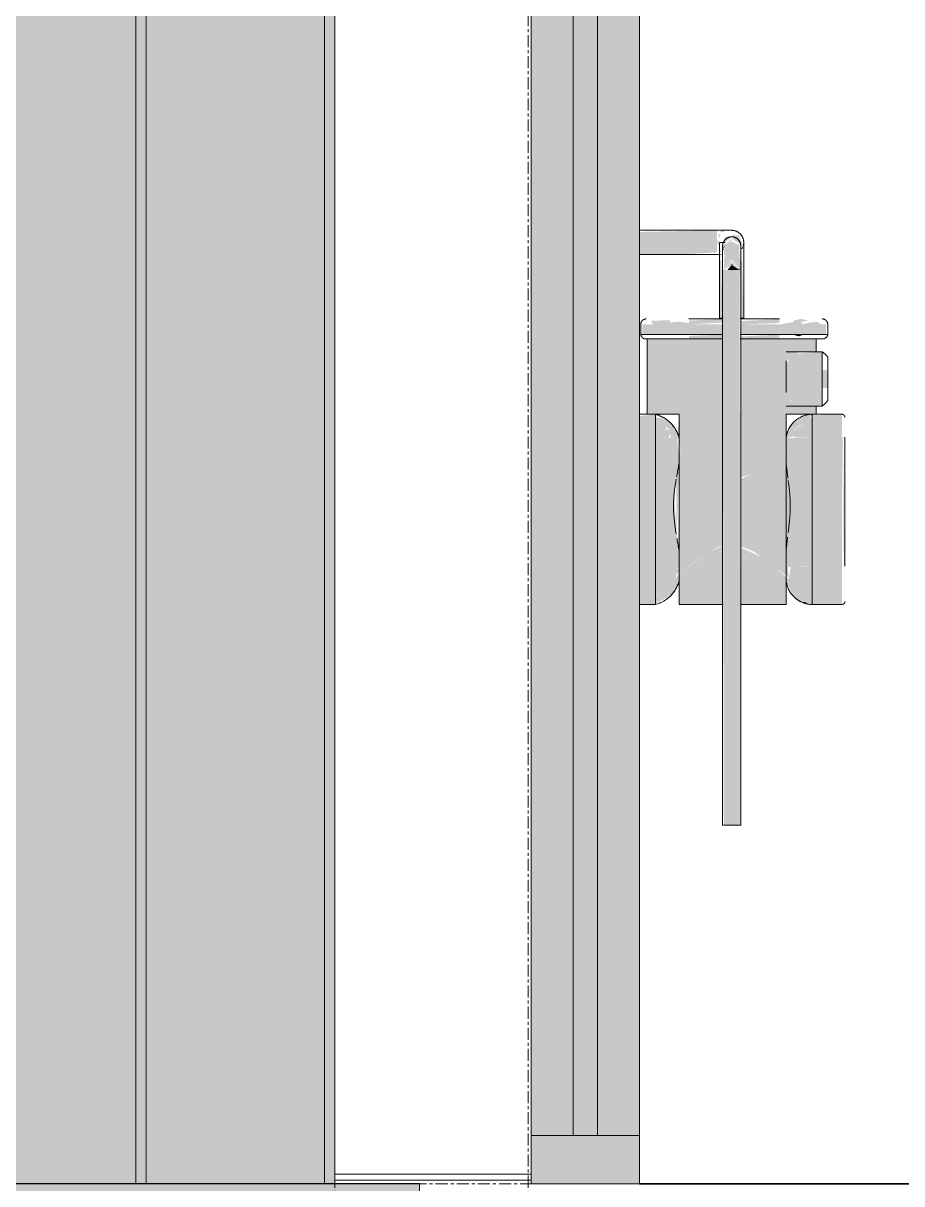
# Model space of a CAD drawing. Header units: inches. Extents: x -55396 to -733, y -290 to 853.
# Drawn here: x -15554.38 to -15517.98, y 0 to 48.08 of the extents above; entities that cross this region are included whole.
import ezdxf

# ---------------------------------------------------------------- set-up
doc = ezdxf.new("R2010")
doc.units = ezdxf.units.IN
doc.header["$MEASUREMENT"] = 0
doc.linetypes.add('Grid Line 1_2_', pattern=[0.875, 0.5, -0.125, 0.125, -0.125])
doc.linetypes.add('Grid Line 1_2__2_', pattern=[0.875, 0.5, -0.125, 0.125, -0.125])
for name, color, linetype, lineweight in [('A-FLOR', 192, 'Continuous', 9), ('A-FLOR-LEVL', 51, 'Continuous', 9), ('A-FLOR-MCUT', 51, 'Continuous', 9), ('A-GLAZ-CURT', 52, 'Continuous', 9), ('A-GLAZ-CWMG', 51, 'Continuous', 9), ('A-WALL-PATT', 111, 'Continuous', 25), ('C-TOPO', 7, 'Continuous', 9), ('I-WALL', 2, 'Continuous', 9), ('P-SANR-FIXT', 6, 'Continuous', 9), ('S-COLS', 52, 'Continuous', 9), ('S-GRID', 1, 'Continuous', 9)]:
    doc.layers.add(name, color=color, linetype=linetype, lineweight=lineweight)

# ---------------------------------------------------------------- blocks, each defined once
blk = doc.blocks.new('Locker Rooms and Restrooms_rvt-3-Section 1')
at = {"layer": 'A-FLOR-LEVL', "linetype": 'Grid Line 1_2__2_'}
blk.add_line((20361.601, 0), (23227.371, 0), dxfattribs=at)
blk = doc.blocks.new('Struct_Xcel_Sports Complex_rvt-3-Section 1')
at = {"layer": 'A-FLOR'}
blk.add_hatch(color=254, dxfattribs=at).paths.add_polyline_path([(21132.303, -6), (22790.803, -6), (22790.803, 0), (21132.303, 0), (21132.303, -1.687)], flags=0)
at = {"layer": 'A-FLOR', "color": 130, "lineweight": 25}
blk.add_line((22790.803, 0), (21132.303, 0), dxfattribs=at)
at = {"layer": 'A-FLOR-MCUT', "color": 250}
blk.add_line((22790.803, -6), (22790.803, 0), dxfattribs=at)
blk = doc.blocks.new('W-Wide Flange-Column - B2_F-1278758-Section 1')
at = {"layer": 'S-COLS'}
for points in [[(22779.486, 0), (22779.486, 144.902), (22779.053, 144.92), (22779.053, 0)], [(22780.005, 0), (22780.178, 0), (22780.178, 144.873), (22779.486, 144.902), (22779.525, 0), (22779.832, 0)], [(22786.178, 0), (22786.178, 144.623), (22782.513, 144.776), (22782.42, 144.552), (22782.495, 133.923), (22782.574, 133.731), (22782.945, 133.577), (22784.308, 133.577), (22784.308, 133.227), (22780.298, 133.227), (22780.298, 133.577), (22781.66, 133.577), (22782.062, 133.804), (22782.185, 134.102), (22782.131, 144.684), (22782.032, 144.796), (22780.178, 144.873), (22780.178, 0)], [(22786.323, 0), (22786.869, 0), (22786.83, 144.596), (22786.178, 144.623), (22786.178, 0)], [(22787.303, 0), (22787.303, 144.576), (22786.869, 144.594), (22786.869, 0)]]:
    blk.add_hatch(color=256, dxfattribs=at).paths.add_polyline_path(points, flags=0)
for p, q in [((22779.053, 144.92), (22779.053, 0)), ((22779.486, 144.902), (22779.486, 0)), ((22786.869, 144.594), (22786.869, 0)), ((22787.303, 0), (22787.303, 96.508))]:
    blk.add_line(p, q, dxfattribs=at)
blk = doc.blocks.new('System Panel - Exterior Glazing-827433-Section 1')
at = {"layer": 'A-GLAZ-CURT', "transparency": 33554649}
blk.add_hatch(color=256, dxfattribs=at).paths.add_polyline_path([(22798.178, 2), (22798.178, 96), (22797.178, 96), (22797.178, 2)], flags=0)
at = {"layer": 'A-GLAZ-CURT'}
for p, q in [((22797.178, 96), (22797.178, 2)), ((22797.178, 96), (22797.178, 2)), ((22798.178, 2), (22798.178, 96)), ((22798.178, 2), (22798.178, 96)), ((22797.178, 2), (22798.178, 2)), ((22797.178, 2), (22798.178, 2))]:
    blk.add_line(p, q, dxfattribs=at)
blk = doc.blocks.new('Rectangular Mullion - Exterior 2_ x 4_5_-1146644-Section 1')
at = {"layer": 'A-GLAZ-CWMG'}
blk.add_hatch(color=256, dxfattribs=at).paths.add_polyline_path([(22799.928, 0), (22799.928, 2), (22795.428, 2), (22795.428, 0)], flags=0)
at = {"layer": 'A-GLAZ-CWMG', "lineweight": 13}
for p, q in [((22795.428, 2), (22795.428, 0)), ((22799.928, 2), (22795.428, 2)), ((22799.928, 0), (22799.928, 2)), ((22795.428, 0), (22799.928, 0))]:
    blk.add_line(p, q, dxfattribs=at)
blk = doc.blocks.new('Rectangular Mullion - Exterior 2_ x 4_5_-1115231-Section 1')
at = {"layer": 'A-GLAZ-CWMG'}
h = blk.add_hatch(color=256, dxfattribs=at)
h.paths.add_polyline_path([(22797.178, 2), (22797.178, 96), (22795.428, 96), (22795.428, 2)], flags=0)
h.paths.add_polyline_path([(22798.178, 2), (22799.928, 2), (22799.928, 96), (22798.178, 96), (22798.178, 17.849)], flags=0)
blk.add_hatch(color=256, dxfattribs=at).paths.add_polyline_path([(22798.178, 2), (22798.178, 96), (22797.178, 96), (22797.178, 2)], flags=0)
for p, q in [((22795.428, 2), (22795.428, 96)), ((22799.928, 96), (22799.928, 2)), ((22797.178, 2), (22795.428, 2)), ((22798.178, 2), (22797.178, 2)), ((22799.928, 2), (22798.178, 2))]:
    blk.add_line(p, q, dxfattribs=at)
blk = doc.blocks.new('gas_meter-250_cfh_2214 - gas_meter-250_cfh_2214-1353211-Section 1')
at = {"layer": 'P-SANR-FIXT'}
for points in [[(22801.498, 38.5), (22803.129, 38.584), (22803.129, 39.5), (22799.928, 39.433), (22799.928, 38.5)], [(22803.38, 38.649), (22803.39, 38.669), (22803.477, 38.941), (22803.393, 38.794), (22803.382, 38.669)], [(22803.257, 35.855), (22803.365, 35.855), (22803.307, 38.25), (22803.24, 38.25), (22803.24, 35.855)], [(22804.115, 35.855), (22804.24, 35.855), (22804.173, 38.25), (22804.081, 38.238), (22804.115, 36.502)], [(22803.74, 14.855), (22803.74, 37.855), (22803.365, 37.855), (22803.416, 14.855), (22803.643, 14.855)], [(22803.74, 14.855), (22804.115, 14.855), (22804.065, 37.855), (22803.74, 37.855), (22803.74, 17.849)], [(22801.452, 35.181), (22801.97, 35.181), (22801.97, 35.599), (22800.038, 35.599), (22800.038, 35.181), (22801.207, 35.181)], [(22801.97, 35.599), (22801.97, 35.659), (22801.498, 35.723), (22801.207, 35.678), (22801.173, 35.765), (22800.45, 35.763), (22800.392, 35.675), (22800.556, 35.599), (22801.498, 35.599)], [(22807.652, 35.181), (22807.652, 35.599), (22805.72, 35.599), (22805.72, 35.181), (22807.452, 35.181)], [(22806.527, 35.109), (22806.72, 35.181), (22806.339, 35.156)], [(22806.339, 33.72), (22807.49, 33.72), (22807.49, 34.47), (22806.353, 34.387), (22806.162, 34.223), (22806.002, 33.942), (22806.002, 33.72)], [(22806.339, 32.97), (22807.49, 32.97), (22807.49, 33.72), (22806.002, 33.72), (22806.002, 32.97)], [(22807.615, 32.97), (22807.72, 32.97), (22807.72, 33.72), (22807.49, 33.72), (22807.49, 32.97)], [(22806.633, 32.22), (22807.49, 32.246), (22807.49, 32.97), (22806.002, 32.97), (22806.055, 32.595), (22806.339, 32.313), (22806.615, 32.22)], [(22799.928, 30.942), (22800.584, 30.942), (22800.584, 31.878), (22799.928, 31.806), (22799.928, 31.051)], [(22806.366, 30.925), (22807.078, 30.942), (22807.078, 31.755), (22806.796, 31.656), (22806.647, 31.458), (22806.229, 31.145), (22806.339, 31.105), (22806.274, 31.063), (22806.339, 30.965)], [(22807.078, 30.942), (22808.311, 30.942), (22808.311, 31.878), (22807.078, 31.847), (22807.078, 31.188)], [(22800.584, 25.595), (22800.584, 30.942), (22799.928, 30.942), (22799.928, 25.595)], [(22807.078, 25.595), (22808.311, 25.595), (22808.311, 30.942), (22807.078, 30.942), (22807.078, 27.617)], [(22808.424, 25.589), (22808.341, 30.942), (22808.311, 30.942), (22808.394, 25.593), (22808.413, 25.591)], [(22800.584, 24), (22800.584, 25.595), (22799.928, 25.595), (22799.928, 24)], [(22800.584, 24.041), (22800.998, 24.253), (22801.242, 24.661), (22801.26, 24.81), (22801.388, 24.896), (22801.46, 25.292), (22801.498, 25.367), (22801.562, 25.412), (22801.46, 25.55), (22800.584, 25.595), (22800.584, 24.161)], [(22806.892, 24.107), (22807.078, 24.161), (22807.078, 25.595), (22806.193, 25.566), (22806.102, 25.059), (22806.339, 24.735), (22806.469, 24.298), (22806.698, 24.117)], [(22808.311, 24), (22808.311, 25.595), (22807.078, 25.595), (22807.078, 24)]]:
    blk.add_hatch(color=256, dxfattribs=at).paths.add_polyline_path(points, flags=0)
h = blk.add_hatch(color=256, dxfattribs=at)
h.paths.add_polyline_path([(22803.296, 38.51), (22803.214, 38.543), (22803.24, 38.513)], flags=0)
h.paths.add_polyline_path([(22803.235, 38.809), (22803.201, 39.129), (22803.129, 39)], flags=0)
h.paths.add_polyline_path([(22803.314, 38.594), (22803.264, 38.75), (22803.197, 38.75), (22803.195, 38.628), (22803.24, 38.615)], flags=0)
h.paths.add_polyline_path([(22803.38, 39.416), (22803.464, 39.496), (22803.209, 39.462)], flags=0)
h.paths.add_polyline_path([(22803.235, 39.191), (22803.273, 39.389), (22803.175, 39.284)], flags=0)
h = blk.add_hatch(color=256, dxfattribs=at)
h.paths.add_polyline_path([(22803.387, 38.25), (22803.418, 38.37), (22803.391, 38.28)], flags=0)
h.paths.add_polyline_path([(22803.24, 38.25), (22803.38, 38.607), (22803.307, 38.564), (22803.257, 38.33)], flags=0)
h.paths.add_polyline_path([(22803.615, 38.991), (22803.74, 39.129), (22803.687, 39.104), (22803.542, 38.992)], flags=0)
h.paths.add_polyline_path([(22803.456, 39.002), (22803.74, 39.218), (22803.482, 39.25), (22803.451, 39.091)], flags=0)
h = blk.add_hatch(color=256, dxfattribs=at)
h.paths.add_polyline_path([(22803.74, 38.28), (22803.74, 39.046), (22803.473, 38.92), (22803.411, 38.543), (22803.435, 38.494), (22803.416, 37.899), (22803.643, 38.166)], flags=0)
h.paths.add_polyline_path([(22803.416, 37.855), (22803.74, 38.067), (22803.708, 38.238), (22803.475, 37.933)], flags=0)
h = blk.add_hatch(color=256, dxfattribs=at)
h.paths.add_polyline_path([(22804.24, 38.25), (22804.1, 38.53), (22804.173, 38.348), (22804.224, 38.274)], flags=0)
h.paths.add_polyline_path([(22803.74, 39.145), (22803.74, 39.046), (22803.785, 39.111)], flags=0)
h.paths.add_polyline_path([(22804.223, 38.821), (22804.022, 39.294), (22803.74, 39.294), (22803.822, 39.104), (22804.165, 38.876)], flags=0)
h = blk.add_hatch(color=256, dxfattribs=at)
h.paths.add_polyline_path([(22804.065, 37.855), (22803.74, 38.238), (22803.74, 38.067), (22804.005, 37.894)], flags=0)
h.paths.add_polyline_path([(22804.103, 37.855), (22804.046, 38.892), (22803.74, 39.046), (22803.74, 38.28), (22804.065, 37.899)], flags=0)
h = blk.add_hatch(color=256, dxfattribs=at)
h.paths.add_polyline_path([(22803.874, 38.105), (22803.822, 38.184), (22803.855, 38.129)], flags=0)
h.paths.add_polyline_path([(22804.06, 38.372), (22804.045, 38.53), (22804.048, 38.454), (22804.057, 38.396)], flags=0)
h.paths.add_polyline_path([(22804.101, 38.646), (22804.046, 38.992), (22804.044, 38.897), (22804.068, 38.794), (22804.1, 38.649)], flags=0)
h = blk.add_hatch(color=256, dxfattribs=at)
h.paths.add_polyline_path([(22803.378, 37.855), (22803.481, 37.941), (22803.382, 37.86)], flags=0)
h.paths.add_polyline_path([(22803.654, 37.855), (22803.74, 37.855), (22803.74, 38.067), (22803.563, 37.855), (22803.643, 37.855)], flags=0)
h = blk.add_hatch(color=256, dxfattribs=at)
h.paths.add_polyline_path([(22804.065, 37.855), (22804.065, 37.899), (22804.01, 37.927)], flags=0)
h.paths.add_polyline_path([(22804.065, 37.855), (22803.74, 38.067), (22803.751, 37.855), (22804.012, 37.855)], flags=0)
h = blk.add_hatch(color=256, dxfattribs=at)
h.paths.add_polyline_path([(22801.97, 35.599), (22803.365, 35.68), (22803.365, 35.823), (22801.97, 35.763), (22801.97, 35.659)], flags=0)
h.paths.add_polyline_path([(22804.115, 35.599), (22805.72, 35.659), (22805.72, 35.823), (22804.115, 35.743), (22804.115, 35.633)], flags=0)
h = blk.add_hatch(color=256, dxfattribs=at)
h.paths.add_polyline_path([(22803.365, 35.181), (22803.365, 35.599), (22801.97, 35.599), (22801.97, 35.181)], flags=0)
h.paths.add_polyline_path([(22805.72, 35.181), (22805.72, 35.599), (22804.115, 35.599), (22804.115, 35.181)], flags=0)
h = blk.add_hatch(color=256, dxfattribs=at)
h.paths.add_polyline_path([(22807.134, 35.599), (22807.452, 35.599), (22807.307, 35.708), (22806.928, 35.675), (22806.72, 35.599)], flags=0)
h.paths.add_polyline_path([(22806.349, 35.766), (22806.177, 35.831), (22806.339, 35.767)], flags=0)
h.paths.add_polyline_path([(22806.72, 35.599), (22806.596, 35.697), (22806.913, 35.763), (22806.604, 35.831), (22806.339, 35.766), (22806.264, 35.692), (22805.72, 35.599), (22806.339, 35.599)], flags=0)
h = blk.add_hatch(color=256, dxfattribs=at)
h.paths.add_polyline_path([(22803.365, 35), (22803.365, 35.181), (22801.97, 35.121), (22801.97, 35)], flags=0)
h.paths.add_polyline_path([(22805.72, 35), (22805.72, 35.181), (22804.115, 35.099), (22804.115, 35)], flags=0)
h = blk.add_hatch(color=256, dxfattribs=at)
h.paths.add_polyline_path([(22802.224, 24), (22803.365, 24), (22803.365, 26.42), (22802.775, 26.15), (22801.555, 25.283), (22800.834, 24.161), (22801.242, 24.401), (22801.498, 24.822), (22801.562, 24.978), (22801.562, 24), (22801.99, 24)], flags=0)
h.paths.add_polyline_path([(22800.584, 31.878), (22801.562, 31.878), (22801.498, 31.056), (22801.213, 31.515), (22800.677, 31.847)], flags=0)
h.paths.add_polyline_path([(22801.206, 31.216), (22801.014, 31.281), (22801.014, 31.164), (22801.098, 31.187)], flags=0)
h.paths.add_polyline_path([(22803.365, 29.271), (22803.365, 35), (22800.24, 35), (22800.265, 31.878), (22800.702, 31.794), (22801.101, 31.545), (22800.981, 31.545), (22801.104, 31.428), (22801.206, 31.046), (22801.206, 30.919), (22801.562, 30.88), (22801.617, 30.325), (22802.537, 29.638), (22802.9, 29.395), (22803.336, 29.278)], flags=0)
h = blk.add_hatch(color=256, dxfattribs=at)
h.paths.add_polyline_path([(22806.002, 24), (22806.002, 24.937), (22806.274, 24.373), (22806.548, 24.141), (22807.078, 24), (22807.076, 24.16), (22806.698, 24.117), (22806.469, 24.298), (22806.318, 24.796), (22806.274, 24.889), (22805.207, 25.851), (22804.115, 26.36), (22804.115, 24), (22805.49, 24)], flags=0)
h.paths.add_polyline_path([(22807.078, 31.878), (22806.642, 31.785), (22806.229, 31.456), (22806.069, 31.163), (22806.002, 30.942), (22806.002, 31.878), (22806.961, 31.878)], flags=0)
h.paths.add_polyline_path([(22804.115, 29.273), (22804.599, 29.399), (22806.002, 30.459), (22806.069, 30.898), (22806.339, 30.965), (22806.339, 31.105), (22806.252, 31.149), (22806.339, 31.247), (22806.964, 31.715), (22807.078, 31.847), (22807.121, 31.878), (22807.235, 31.878), (22807.236, 32.22), (22806.429, 32.275), (22806.171, 32.44), (22806.002, 32.776), (22806.036, 34.095), (22806.488, 34.45), (22807.114, 34.47), (22807.239, 34.47), (22807.24, 35), (22804.115, 35), (22804.115, 29.32)], flags=0)
h = blk.add_hatch(color=256, dxfattribs=at)
h.paths.add_polyline_path([(22801.206, 31.216), (22800.989, 31.188), (22801.014, 31.281), (22801.014, 31.359), (22801.119, 31.281)], flags=0)
h.paths.add_polyline_path([(22801.098, 30.925), (22801.206, 31.046), (22801.174, 31.281), (22801.101, 31.434), (22801.206, 31.437), (22800.981, 31.669), (22800.584, 31.755), (22800.584, 30.942), (22800.855, 30.935)], flags=0)
h = blk.add_hatch(color=256, dxfattribs=at)
h.paths.add_polyline_path([(22801.562, 25.533), (22801.476, 26.706), (22801.464, 27), (22801.549, 29.798), (22801.562, 30.096), (22801.48, 30.894), (22800.855, 30.935), (22800.584, 30.942), (22800.584, 25.595), (22801.498, 25.544)], flags=0)
h.paths.add_polyline_path([(22801.447, 26.914), (22801.332, 28.105), (22801.395, 28.945), (22801.444, 28.9), (22801.447, 26.916)], flags=0)
h = blk.add_hatch(color=256, dxfattribs=at)
h.paths.add_polyline_path([(22806.002, 25.536), (22806.58, 25.587), (22807.078, 25.595), (22807.078, 30.942), (22806.002, 30.882), (22806.002, 26.208)], flags=0)
h.paths.add_polyline_path([(22806.082, 26.988), (22806.166, 28.351), (22806.147, 27.546), (22806.088, 27.032)], flags=0)
h = blk.add_hatch(color=256, dxfattribs=at)
h.paths.add_polyline_path([(22801.335, 27.832), (22801.417, 29.029), (22801.331, 28.075), (22801.33, 27.832)], flags=0)
h.paths.add_polyline_path([(22801.562, 27.832), (22803.365, 27.832), (22803.336, 29.278), (22802.834, 29.439), (22801.562, 30.37), (22801.562, 28.546)], flags=0)
h.paths.add_polyline_path([(22804.115, 27.832), (22806.002, 27.832), (22805.968, 30.43), (22805.144, 29.812), (22804.553, 29.387), (22804.115, 29.203), (22804.115, 28.227)], flags=0)
h.paths.add_polyline_path([(22806.162, 27.832), (22806.168, 27.836), (22806.161, 28.318)], flags=0)
h = blk.add_hatch(color=256, dxfattribs=at)
h.paths.add_polyline_path([(22801.562, 26.208), (22801.476, 29.379), (22801.465, 28.9), (22801.549, 26.286)], flags=0)
h.paths.add_polyline_path([(22801.443, 26.933), (22801.362, 28.591), (22801.335, 27.832), (22801.389, 27.272)], flags=0)
h = blk.add_hatch(color=256, dxfattribs=at)
h.paths.add_polyline_path([(22806.002, 26.286), (22806.066, 27.617), (22806.002, 27)], flags=0)
h.paths.add_polyline_path([(22806.082, 26.988), (22806.133, 27.617), (22806.117, 28.856), (22806.082, 29.131), (22806.08, 27.605)], flags=0)
h = blk.add_hatch(color=256, dxfattribs=at)
h.paths.add_polyline_path([(22806.107, 25.115), (22806.069, 25.551), (22806.002, 25.566), (22806.002, 27.832), (22804.115, 27.832), (22804.115, 26.41), (22804.646, 26.198), (22806.102, 25.119)], flags=0)
h.paths.add_polyline_path([(22801.388, 25.29), (22801.562, 25.295), (22802.484, 25.957), (22803.128, 26.345), (22803.365, 26.433), (22803.365, 27.832), (22801.562, 27.832), (22801.498, 25.544), (22801.529, 25.456), (22801.498, 25.367), (22801.395, 25.295)], flags=0)
for p, q in [((22803.129, 39.5), (22799.928, 39.5)), ((22803.467, 39), (22803.246, 39)), ((22799.928, 38.5), (22803.129, 38.5)), ((22803.24, 38.25), (22803.24, 35.855)), ((22803.365, 38.105), (22803.365, 37.855)), ((22803.74, 38.089), (22803.74, 37.855)), ((22804.115, 37.855), (22804.115, 38.105)), ((22804.24, 35.855), (22804.24, 38.25)), ((22803.365, 37.855), (22803.365, 14.855)), ((22804.115, 14.855), (22804.115, 37.855)), ((22799.97, 35.599), (22799.97, 35.181)), ((22803.378, 35.831), (22801.97, 35.831)), ((22803.387, 35.855), (22803.24, 35.855)), ((22804.24, 35.855), (22804.094, 35.855)), ((22805.72, 35.831), (22804.099, 35.831)), ((22807.72, 35.181), (22807.72, 35.599)), ((22800.038, 35.181), (22799.97, 35.181)), ((22799.97, 35.181), (22801.97, 35.181)), ((22801.97, 35.181), (22803.378, 35.181)), ((22804.098, 35.181), (22805.72, 35.181)), ((22805.72, 35.181), (22807.72, 35.181)), ((22807.72, 35.181), (22807.652, 35.181)), ((22801.97, 35), (22800.13, 35)), ((22800.13, 35), (22800.193, 35)), ((22800.24, 35), (22800.24, 31.878)), ((22800.24, 35), (22801.968, 35)), ((22803.378, 35), (22801.97, 35)), ((22805.72, 35), (22804.098, 35)), ((22807.56, 35), (22805.72, 35)), ((22805.735, 35), (22807.24, 35)), ((22807.24, 34.47), (22807.24, 35)), ((22807.313, 35), (22807.56, 35)), ((22807.49, 34.47), (22806.002, 34.47)), ((22807.49, 33.72), (22807.49, 34.47)), ((22807.72, 34.241), (22807.72, 33.72)), ((22807.72, 33.72), (22807.72, 34.241)), ((22806.002, 33.72), (22806.002, 34.095)), ((22806.002, 32.97), (22806.002, 33.72)), ((22807.49, 32.97), (22807.49, 33.72)), ((22807.72, 33.72), (22807.72, 32.97)), ((22806.002, 32.776), (22806.002, 32.97)), ((22807.49, 32.22), (22807.49, 32.97)), ((22807.72, 32.97), (22807.72, 32.45)), ((22807.72, 32.45), (22807.72, 32.97)), ((22806.002, 32.22), (22807.49, 32.22)), ((22807.24, 31.874), (22807.24, 32.22)), ((22800.584, 31.878), (22799.928, 31.878)), ((22800.584, 30.942), (22800.584, 31.878)), ((22800.584, 31.878), (22801.562, 31.878)), ((22801.562, 31.878), (22801.562, 30.901)), ((22806.002, 30.942), (22806.002, 31.878)), ((22806.002, 31.878), (22807.078, 31.878)), ((22808.311, 31.878), (22807.078, 31.878)), ((22807.078, 31.878), (22807.078, 30.942)), ((22800.584, 25.595), (22800.584, 30.942)), ((22801.562, 30.901), (22801.562, 30.898)), ((22801.562, 30.885), (22801.562, 30.88)), ((22801.562, 30.88), (22801.562, 29.87)), ((22806.002, 30.882), (22806.002, 30.942)), ((22806.002, 29.798), (22806.002, 30.882)), ((22807.078, 30.942), (22807.078, 25.595)), ((22808.428, 25.588), (22808.428, 30.934)), ((22801.562, 29.87), (22801.562, 27.832)), ((22806.002, 27.832), (22806.002, 29.798)), ((22801.562, 27.832), (22801.562, 26.208)), ((22806.002, 26.286), (22806.002, 27.832)), ((22801.562, 26.208), (22801.562, 25.533)), ((22806.002, 25.536), (22806.002, 26.286)), ((22800.584, 24), (22800.584, 25.595)), ((22801.562, 25.533), (22801.562, 24.978)), ((22806.002, 24.937), (22806.002, 25.536)), ((22807.078, 25.595), (22807.078, 24)), ((22801.562, 24.978), (22801.562, 24)), ((22806.002, 24), (22806.002, 24.937)), ((22800.766, 24.082), (22800.814, 24.082)), ((22806.668, 24.082), (22806.811, 24.082)), ((22799.928, 24), (22800.584, 24)), ((22803.391, 24), (22801.562, 24)), ((22806.002, 24), (22804.105, 24)), ((22807.078, 24), (22808.311, 24)), ((22803.74, 14.855), (22803.365, 14.855)), ((22804.115, 14.855), (22803.74, 14.855))]:
    blk.add_line(p, q, dxfattribs=at)
at = {"layer": 'P-SANR-FIXT', "flags": 128}
for points in [[(22803.129, 39.5), (22803.154, 39.5), (22803.178, 39.5), (22803.202, 39.5), (22803.227, 39.5), (22803.251, 39.5), (22803.275, 39.5), (22803.298, 39.5), (22803.322, 39.5), (22803.345, 39.5), (22803.367, 39.5), (22803.39, 39.5), (22803.411, 39.5), (22803.433, 39.5), (22803.454, 39.5), (22803.474, 39.5), (22803.494, 39.5), (22803.514, 39.5), (22803.532, 39.5), (22803.55, 39.5), (22803.568, 39.5), (22803.584, 39.5), (22803.6, 39.5), (22803.615, 39.5), (22803.63, 39.5), (22803.643, 39.5), (22803.656, 39.5), (22803.668, 39.5), (22803.679, 39.5), (22803.689, 39.5), (22803.699, 39.5), (22803.707, 39.5), (22803.715, 39.5), (22803.721, 39.5), (22803.727, 39.5), (22803.731, 39.5), (22803.735, 39.5), (22803.738, 39.5), (22803.74, 39.5), (22803.74, 39.5)], [(22803.74, 39.5), (22803.76, 39.5), (22803.78, 39.498), (22803.8, 39.496), (22803.82, 39.494), (22803.84, 39.49), (22803.859, 39.486), (22803.878, 39.481), (22803.898, 39.475), (22803.916, 39.468), (22803.935, 39.461), (22803.953, 39.452), (22803.971, 39.443), (22803.989, 39.434), (22804.006, 39.424), (22804.023, 39.413), (22804.039, 39.401), (22804.055, 39.389), (22804.07, 39.376), (22804.085, 39.362), (22804.099, 39.348), (22804.113, 39.334), (22804.126, 39.319), (22804.138, 39.303), (22804.15, 39.287), (22804.161, 39.27), (22804.172, 39.253), (22804.181, 39.236), (22804.19, 39.218), (22804.199, 39.2), (22804.206, 39.181), (22804.213, 39.162), (22804.219, 39.143), (22804.225, 39.124), (22804.229, 39.105), (22804.233, 39.085), (22804.236, 39.065), (22804.238, 39.045), (22804.24, 39.025), (22804.24, 39.005), (22804.24, 38.985), (22804.239, 38.965), (22804.237, 38.946), (22804.235, 38.926), (22804.231, 38.906), (22804.227, 38.886), (22804.222, 38.867)], [(22803.24, 39), (22803.24, 38.999), (22803.24, 38.998), (22803.24, 38.995), (22803.24, 38.99), (22803.24, 38.985), (22803.24, 38.979), (22803.24, 38.971), (22803.24, 38.962), (22803.24, 38.952), (22803.24, 38.941), (22803.24, 38.929), (22803.24, 38.915), (22803.24, 38.901), (22803.24, 38.885), (22803.24, 38.869), (22803.24, 38.852), (22803.24, 38.833), (22803.24, 38.814), (22803.24, 38.794), (22803.24, 38.773), (22803.24, 38.751), (22803.24, 38.728), (22803.24, 38.704), (22803.24, 38.68), (22803.24, 38.655), (22803.24, 38.63), (22803.24, 38.603), (22803.24, 38.577), (22803.24, 38.55), (22803.24, 38.522), (22803.24, 38.494), (22803.24, 38.465), (22803.24, 38.436), (22803.24, 38.407), (22803.24, 38.377), (22803.24, 38.348), (22803.24, 38.318), (22803.24, 38.288), (22803.24, 38.258), (22803.24, 38.25)], [(22803.365, 38.855), (22803.366, 38.87), (22803.367, 38.885), (22803.368, 38.9), (22803.37, 38.915), (22803.373, 38.93), (22803.376, 38.944), (22803.38, 38.959), (22803.384, 38.973), (22803.389, 38.987), (22803.395, 39.001), (22803.401, 39.015), (22803.408, 39.028), (22803.415, 39.042), (22803.423, 39.054), (22803.431, 39.067), (22803.44, 39.079), (22803.449, 39.091), (22803.458, 39.103), (22803.468, 39.114), (22803.479, 39.124), (22803.49, 39.134), (22803.501, 39.144), (22803.513, 39.154), (22803.525, 39.162), (22803.538, 39.171), (22803.55, 39.179), (22803.564, 39.186), (22803.577, 39.193), (22803.591, 39.199), (22803.604, 39.205), (22803.619, 39.21), (22803.633, 39.215), (22803.647, 39.219), (22803.662, 39.222), (22803.677, 39.225), (22803.691, 39.227), (22803.706, 39.229), (22803.721, 39.23), (22803.736, 39.23), (22803.74, 39.23)], [(22803.74, 39.23), (22803.755, 39.23), (22803.77, 39.229), (22803.785, 39.228), (22803.8, 39.225), (22803.815, 39.223), (22803.829, 39.22), (22803.844, 39.216), (22803.858, 39.211), (22803.872, 39.206), (22803.886, 39.201), (22803.9, 39.195), (22803.913, 39.188), (22803.927, 39.181), (22803.94, 39.173), (22803.952, 39.165), (22803.964, 39.156), (22803.976, 39.147), (22803.988, 39.137), (22803.999, 39.127), (22804.009, 39.117), (22804.02, 39.106), (22804.029, 39.094), (22804.039, 39.082), (22804.048, 39.07), (22804.056, 39.058), (22804.064, 39.045), (22804.071, 39.032), (22804.078, 39.019), (22804.084, 39.005), (22804.09, 38.991), (22804.095, 38.977), (22804.1, 38.963), (22804.104, 38.948), (22804.107, 38.934), (22804.11, 38.919), (22804.112, 38.904), (22804.114, 38.889), (22804.115, 38.874), (22804.115, 38.859), (22804.115, 38.855)], [(22804.24, 38.25), (22804.24, 38.28), (22804.24, 38.31), (22804.24, 38.34), (22804.24, 38.369), (22804.24, 38.399), (22804.24, 38.428), (22804.24, 38.457), (22804.24, 38.486), (22804.24, 38.514), (22804.24, 38.542), (22804.24, 38.569), (22804.24, 38.596), (22804.24, 38.623), (22804.24, 38.648), (22804.24, 38.673), (22804.24, 38.698), (22804.24, 38.722), (22804.24, 38.745), (22804.24, 38.767), (22804.24, 38.788), (22804.24, 38.808), (22804.24, 38.828), (22804.24, 38.847), (22804.24, 38.864), (22804.24, 38.881), (22804.24, 38.897), (22804.24, 38.911), (22804.24, 38.925), (22804.24, 38.938), (22804.24, 38.949), (22804.24, 38.959), (22804.24, 38.969), (22804.24, 38.977), (22804.24, 38.983), (22804.24, 38.989), (22804.24, 38.994), (22804.24, 38.997), (22804.24, 38.999), (22804.24, 39)], [(22803.281, 38.5), (22803.257, 38.5), (22803.233, 38.5), (22803.209, 38.5), (22803.185, 38.5), (22803.16, 38.5), (22803.136, 38.5), (22803.129, 38.5)], [(22803.365, 38.105), (22803.365, 38.135), (22803.365, 38.165), (22803.365, 38.195), (22803.365, 38.225), (22803.365, 38.254), (22803.365, 38.284), (22803.365, 38.313), (22803.365, 38.341), (22803.365, 38.369), (22803.365, 38.397), (22803.365, 38.425), (22803.365, 38.452), (22803.365, 38.478), (22803.365, 38.504), (22803.365, 38.529), (22803.365, 38.553), (22803.365, 38.577), (22803.365, 38.6), (22803.365, 38.622), (22803.365, 38.643), (22803.365, 38.664), (22803.365, 38.683), (22803.365, 38.702), (22803.365, 38.72), (22803.365, 38.736), (22803.365, 38.752), (22803.365, 38.767), (22803.365, 38.78), (22803.365, 38.793), (22803.365, 38.804), (22803.365, 38.815), (22803.365, 38.824), (22803.365, 38.832), (22803.365, 38.839), (22803.365, 38.844), (22803.365, 38.849), (22803.365, 38.852), (22803.365, 38.854), (22803.365, 38.855)], [(22803.365, 38.855), (22803.365, 38.854), (22803.365, 38.852), (22803.365, 38.848), (22803.365, 38.842), (22803.365, 38.835), (22803.365, 38.827), (22803.365, 38.816), (22803.365, 38.804), (22803.365, 38.791), (22803.365, 38.776), (22803.365, 38.76), (22803.365, 38.742), (22803.365, 38.723), (22803.365, 38.703), (22803.365, 38.681), (22803.365, 38.657), (22803.365, 38.633), (22803.365, 38.607), (22803.365, 38.58), (22803.365, 38.552), (22803.365, 38.523), (22803.365, 38.492), (22803.365, 38.461), (22803.365, 38.429), (22803.365, 38.396), (22803.365, 38.361), (22803.365, 38.327), (22803.365, 38.291), (22803.365, 38.255), (22803.365, 38.218), (22803.365, 38.18), (22803.365, 38.142), (22803.365, 38.103), (22803.365, 38.064), (22803.365, 38.025), (22803.365, 37.986), (22803.365, 37.946), (22803.365, 37.906), (22803.365, 37.866), (22803.365, 37.855)], [(22804.115, 38.855), (22804.115, 38.855), (22804.115, 38.853), (22804.115, 38.85), (22804.115, 38.846), (22804.115, 38.84), (22804.115, 38.834), (22804.115, 38.826), (22804.115, 38.817), (22804.115, 38.807), (22804.115, 38.796), (22804.115, 38.784), (22804.115, 38.77), (22804.115, 38.756), (22804.115, 38.741), (22804.115, 38.724), (22804.115, 38.707), (22804.115, 38.688), (22804.115, 38.669), (22804.115, 38.649), (22804.115, 38.628), (22804.115, 38.606), (22804.115, 38.583), (22804.115, 38.56), (22804.115, 38.535), (22804.115, 38.51), (22804.115, 38.485), (22804.115, 38.459), (22804.115, 38.432), (22804.115, 38.405), (22804.115, 38.377), (22804.115, 38.349), (22804.115, 38.32), (22804.115, 38.291), (22804.115, 38.262), (22804.115, 38.233), (22804.115, 38.203), (22804.115, 38.173), (22804.115, 38.143), (22804.115, 38.113), (22804.115, 38.105)], [(22804.115, 37.855), (22804.115, 37.895), (22804.115, 37.935), (22804.115, 37.975), (22804.115, 38.015), (22804.115, 38.054), (22804.115, 38.093), (22804.115, 38.132), (22804.115, 38.17), (22804.115, 38.208), (22804.115, 38.245), (22804.115, 38.281), (22804.115, 38.317), (22804.115, 38.352), (22804.115, 38.386), (22804.115, 38.42), (22804.115, 38.452), (22804.115, 38.484), (22804.115, 38.515), (22804.115, 38.544), (22804.115, 38.573), (22804.115, 38.6), (22804.115, 38.626), (22804.115, 38.651), (22804.115, 38.674), (22804.115, 38.697), (22804.115, 38.718), (22804.115, 38.737), (22804.115, 38.755), (22804.115, 38.772), (22804.115, 38.787), (22804.115, 38.801), (22804.115, 38.813), (22804.115, 38.824), (22804.115, 38.833), (22804.115, 38.841), (22804.115, 38.847), (22804.115, 38.851), (22804.115, 38.854), (22804.115, 38.855)], [(22804.203, 38.81), (22804.195, 38.792), (22804.186, 38.774), (22804.177, 38.756), (22804.167, 38.739)], [(22799.97, 35.599), (22799.97, 35.608), (22799.971, 35.617), (22799.972, 35.627), (22799.973, 35.636), (22799.974, 35.645), (22799.976, 35.654), (22799.979, 35.663), (22799.982, 35.672), (22799.985, 35.681), (22799.988, 35.689), (22799.992, 35.698), (22799.996, 35.706), (22800.001, 35.714), (22800.005, 35.722), (22800.01, 35.73), (22800.016, 35.738), (22800.022, 35.745), (22800.028, 35.752), (22800.034, 35.759), (22800.04, 35.766), (22800.047, 35.772), (22800.054, 35.778), (22800.062, 35.784), (22800.069, 35.789), (22800.077, 35.794), (22800.085, 35.799), (22800.093, 35.804), (22800.101, 35.808), (22800.11, 35.812), (22800.118, 35.816), (22800.127, 35.819), (22800.136, 35.822), (22800.145, 35.824), (22800.154, 35.826), (22800.163, 35.828), (22800.172, 35.829), (22800.181, 35.83), (22800.191, 35.831), (22800.2, 35.831), (22800.202, 35.831)], [(22807.487, 35.831), (22807.497, 35.831), (22807.506, 35.831), (22807.515, 35.83), (22807.524, 35.828), (22807.533, 35.827), (22807.543, 35.825), (22807.552, 35.822), (22807.56, 35.82), (22807.569, 35.816), (22807.578, 35.813), (22807.586, 35.809), (22807.595, 35.805), (22807.603, 35.801), (22807.611, 35.796), (22807.619, 35.791), (22807.626, 35.785), (22807.633, 35.78), (22807.641, 35.774), (22807.647, 35.767), (22807.654, 35.761), (22807.66, 35.754), (22807.667, 35.747), (22807.672, 35.74), (22807.678, 35.732), (22807.683, 35.724), (22807.688, 35.716), (22807.692, 35.708), (22807.697, 35.7), (22807.7, 35.692), (22807.704, 35.683), (22807.707, 35.674), (22807.71, 35.665), (22807.713, 35.656), (22807.715, 35.647), (22807.716, 35.638), (22807.718, 35.629), (22807.719, 35.62), (22807.72, 35.611), (22807.72, 35.601), (22807.72, 35.599)], [(22800.13, 35), (22800.121, 35.003), (22800.112, 35.007), (22800.103, 35.011), (22800.094, 35.015), (22800.086, 35.02), (22800.078, 35.025), (22800.07, 35.03), (22800.062, 35.036), (22800.054, 35.042), (22800.047, 35.048), (22800.04, 35.054), (22800.033, 35.061), (22800.026, 35.068), (22800.02, 35.076), (22800.014, 35.083), (22800.008, 35.091), (22800.003, 35.099), (22799.998, 35.107), (22799.993, 35.116), (22799.989, 35.124), (22799.985, 35.133), (22799.981, 35.142), (22799.978, 35.151), (22799.975, 35.16), (22799.972, 35.17), (22799.97, 35.179), (22799.97, 35.181)], [(22807.72, 35.181), (22807.718, 35.171), (22807.715, 35.162), (22807.712, 35.153), (22807.709, 35.144), (22807.706, 35.135), (22807.702, 35.126), (22807.697, 35.117), (22807.693, 35.109), (22807.688, 35.101), (22807.682, 35.092), (22807.677, 35.085), (22807.671, 35.077), (22807.665, 35.07), (22807.658, 35.062), (22807.651, 35.056), (22807.644, 35.049), (22807.637, 35.043), (22807.629, 35.037), (22807.622, 35.031), (22807.614, 35.026), (22807.605, 35.021), (22807.597, 35.016), (22807.588, 35.012), (22807.58, 35.008), (22807.571, 35.004), (22807.562, 35.001), (22807.56, 35)], [(22807.49, 34.47), (22807.52, 34.449), (22807.548, 34.427), (22807.576, 34.403), (22807.602, 34.378), (22807.628, 34.353), (22807.653, 34.326), (22807.676, 34.299), (22807.699, 34.27), (22807.72, 34.241)], [(22807.72, 32.45), (22807.699, 32.42), (22807.676, 32.392), (22807.653, 32.364), (22807.628, 32.337), (22807.603, 32.312), (22807.576, 32.287), (22807.548, 32.264), (22807.52, 32.241), (22807.49, 32.22)], [(22808.311, 31.878), (22808.315, 31.878), (22808.32, 31.878), (22808.325, 31.878), (22808.329, 31.877), (22808.334, 31.876), (22808.339, 31.875), (22808.343, 31.874), (22808.348, 31.872), (22808.352, 31.871), (22808.357, 31.869), (22808.361, 31.867), (22808.365, 31.865), (22808.369, 31.863), (22808.373, 31.86), (22808.377, 31.858), (22808.381, 31.855), (22808.385, 31.852), (22808.388, 31.849), (22808.392, 31.846), (22808.395, 31.843), (22808.398, 31.839), (22808.401, 31.836), (22808.404, 31.832), (22808.407, 31.828), (22808.41, 31.824), (22808.412, 31.82), (22808.414, 31.816), (22808.417, 31.812), (22808.419, 31.808), (22808.42, 31.803), (22808.422, 31.799), (22808.423, 31.795), (22808.425, 31.79), (22808.426, 31.785), (22808.427, 31.781), (22808.427, 31.776), (22808.428, 31.771), (22808.428, 31.767), (22808.428, 31.762), (22808.428, 31.761)], [(22808.428, 24.118), (22808.428, 24.113), (22808.428, 24.108), (22808.428, 24.104), (22808.427, 24.099), (22808.426, 24.094), (22808.425, 24.09), (22808.424, 24.085), (22808.422, 24.081), (22808.421, 24.076), (22808.419, 24.072), (22808.417, 24.068), (22808.415, 24.063), (22808.413, 24.059), (22808.41, 24.055), (22808.408, 24.051), (22808.405, 24.047), (22808.402, 24.044), (22808.399, 24.04), (22808.396, 24.037), (22808.393, 24.033), (22808.389, 24.03), (22808.386, 24.027), (22808.382, 24.024), (22808.378, 24.021), (22808.374, 24.019), (22808.37, 24.016), (22808.366, 24.014), (22808.362, 24.012), (22808.358, 24.01), (22808.353, 24.008), (22808.349, 24.006), (22808.344, 24.005), (22808.34, 24.004), (22808.335, 24.003), (22808.331, 24.002), (22808.326, 24.001), (22808.321, 24), (22808.317, 24), (22808.312, 24)]]:
    blk.add_lwpolyline(points, dxfattribs=at)
at = {"layer": 'P-SANR-FIXT'}
for points, knots in [([(22801.562, 30.901), (22801.544, 30.965), (22801.513, 31.056), (22801.462, 31.167), (22801.406, 31.273), (22801.34, 31.369), (22801.268, 31.456), (22801.205, 31.526), (22801.129, 31.596), (22801.057, 31.651), (22801.007, 31.686), (22800.98, 31.705), (22800.938, 31.732), (22800.875, 31.767), (22800.795, 31.805), (22800.695, 31.848), (22800.627, 31.869), (22800.584, 31.878)], [0, 0, 0, 0, 0.1, 0.15, 0.2, 0.3, 0.35, 0.4, 0.475, 0.55, 0.5875, 0.60625, 0.625, 0.7, 0.775, 0.85, 1, 1, 1, 1]), ([(22807.078, 31.878), (22807.044, 31.879), (22806.986, 31.875), (22806.904, 31.864), (22806.854, 31.855), (22806.815, 31.845), (22806.774, 31.833), (22806.731, 31.82), (22806.687, 31.805), (22806.642, 31.785), (22806.596, 31.763), (22806.548, 31.739), (22806.5, 31.71), (22806.452, 31.677), (22806.403, 31.64), (22806.354, 31.599), (22806.314, 31.561), (22806.282, 31.529), (22806.252, 31.494), (22806.215, 31.448), (22806.172, 31.388), (22806.131, 31.323), (22806.096, 31.254), (22806.065, 31.182), (22806.031, 31.081), (22806.012, 30.999), (22806.002, 30.942)], [0, 0, 0, 0, 0.142857, 0.214286, 0.25, 0.285714, 0.321429, 0.357143, 0.392857, 0.428571, 0.464286, 0.5, 0.535714, 0.571429, 0.607143, 0.642857, 0.678571, 0.696429, 0.714286, 0.75, 0.785714, 0.821429, 0.857143, 0.892857, 0.928571, 1, 1, 1, 1]), ([(22801.385, 31.301), (22801.383, 31.304), (22801.369, 31.324), (22801.349, 31.352), (22801.326, 31.384), (22801.31, 31.406), (22801.294, 31.427), (22801.272, 31.453), (22801.244, 31.483), (22801.214, 31.513), (22801.198, 31.53), (22801.191, 31.537)], [0.1823297, 0.1823297, 0.1823297, 0.1823297, 0.1875, 0.21875, 0.234375, 0.25, 0.265625, 0.28125, 0.3125, 0.34375, 0.375, 0.375, 0.375, 0.375]), ([(22801.191, 31.537), (22801.198, 31.53), (22801.214, 31.513), (22801.244, 31.483), (22801.271, 31.453), (22801.294, 31.427), (22801.304, 31.413), (22801.31, 31.406)], [0.625, 0.625, 0.625, 0.625, 0.65625, 0.6875, 0.71875, 0.734375, 0.75, 0.75, 0.75, 0.75]), ([(22806.294, 31.54), (22806.288, 31.533), (22806.274, 31.518), (22806.248, 31.49), (22806.225, 31.462), (22806.206, 31.438), (22806.193, 31.418), (22806.179, 31.397), (22806.16, 31.368), (22806.141, 31.337), (22806.127, 31.313), (22806.122, 31.305)], [0.625, 0.625, 0.625, 0.625, 0.65625, 0.6875, 0.71875, 0.734375, 0.75, 0.765625, 0.78125, 0.8125, 0.8259982, 0.8259982, 0.8259982, 0.8259982]), ([(22806.193, 31.418), (22806.197, 31.424), (22806.206, 31.437), (22806.225, 31.462), (22806.248, 31.49), (22806.274, 31.518), (22806.288, 31.533), (22806.294, 31.54)], [0.25, 0.25, 0.25, 0.25, 0.265625, 0.28125, 0.3125, 0.34375, 0.375, 0.375, 0.375, 0.375]), ([(22801.562, 30.901), (22801.545, 30.956), (22801.518, 31.034), (22801.479, 31.128), (22801.459, 31.172), (22801.448, 31.193)], [0, 0, 0, 0, 0.0625, 0.09375, 0.125, 0.125, 0.125, 0.125]), ([(22806.08, 31.218), (22806.072, 31.198), (22806.057, 31.157), (22806.03, 31.068), (22806.012, 30.994), (22806.002, 30.942)], [0.875, 0.875, 0.875, 0.875, 0.90625, 0.9375, 1, 1, 1, 1]), ([(22801.459, 29.282), (22801.466, 29.322), (22801.488, 29.443), (22801.521, 29.642), (22801.548, 29.795), (22801.562, 29.87)], [0.6893474, 0.6893474, 0.6893474, 0.6893474, 0.75, 0.875, 1, 1, 1, 1]), ([(22806.002, 29.798), (22806.01, 29.725), (22806.027, 29.575), (22806.049, 29.383), (22806.064, 29.266), (22806.069, 29.229)], [0, 0, 0, 0, 0.125, 0.25, 0.3090159, 0.3090159, 0.3090159, 0.3090159]), ([(22801.335, 27.832), (22801.328, 28.014), (22801.328, 28.285), (22801.36, 28.64), (22801.389, 28.858), (22801.414, 29.028), (22801.431, 29.123), (22801.44, 29.176), (22801.442, 29.187)], [0, 0, 0, 0, 0.25, 0.375, 0.5, 0.5625, 0.625, 0.6413922, 0.6413922, 0.6413922, 0.6413922]), ([(22806.082, 29.134), (22806.083, 29.123), (22806.091, 29.072), (22806.103, 28.98), (22806.118, 28.856), (22806.131, 28.732), (22806.147, 28.563), (22806.168, 28.266), (22806.169, 28.006), (22806.162, 27.832)], [0.3581675, 0.3581675, 0.3581675, 0.3581675, 0.375, 0.4375, 0.5, 0.5625, 0.625, 0.75, 1, 1, 1, 1]), ([(22801.442, 26.93), (22801.438, 26.953), (22801.419, 27.065), (22801.387, 27.271), (22801.357, 27.55), (22801.341, 27.738), (22801.335, 27.832)], [0.4590176, 0.4590176, 0.4590176, 0.4590176, 0.5, 0.6666667, 0.8333333, 1, 1, 1, 1]), ([(22806.162, 27.832), (22806.157, 27.743), (22806.145, 27.566), (22806.122, 27.301), (22806.098, 27.108), (22806.084, 27.004), (22806.082, 26.986)], [0, 0, 0, 0, 0.1666667, 0.3333333, 0.5, 0.5353364, 0.5353364, 0.5353364, 0.5353364]), ([(22800.584, 24), (22800.612, 24.006), (22800.672, 24.023), (22800.753, 24.055), (22800.822, 24.086), (22800.876, 24.112), (22800.931, 24.142), (22800.986, 24.177), (22801.043, 24.217), (22801.1, 24.26), (22801.148, 24.3), (22801.186, 24.335), (22801.222, 24.372), (22801.268, 24.422), (22801.34, 24.509), (22801.406, 24.605), (22801.462, 24.711), (22801.513, 24.823), (22801.544, 24.914), (22801.562, 24.978)], [0, 0, 0, 0, 0.1, 0.2, 0.25, 0.3, 0.35, 0.4, 0.45, 0.5, 0.55, 0.575, 0.6, 0.65, 0.7, 0.8, 0.85, 0.9, 1, 1, 1, 1]), ([(22801.259, 24.413), (22801.275, 24.43), (22801.306, 24.467), (22801.343, 24.516), (22801.364, 24.546), (22801.371, 24.555)], [0.8, 0.8, 0.8, 0.8, 0.825, 0.85, 0.86115606, 0.86115606, 0.86115606, 0.86115606]), ([(22806.002, 24.937), (22806.014, 24.869), (22806.038, 24.774), (22806.081, 24.658), (22806.119, 24.577), (22806.163, 24.501), (22806.214, 24.431), (22806.258, 24.378), (22806.295, 24.338), (22806.322, 24.31), (22806.349, 24.283), (22806.387, 24.25), (22806.435, 24.213), (22806.483, 24.181), (22806.52, 24.157), (22806.548, 24.14), (22806.576, 24.125), (22806.612, 24.106), (22806.657, 24.086), (22806.71, 24.066), (22806.76, 24.049), (22806.808, 24.034), (22806.854, 24.024), (22806.898, 24.016), (22806.953, 24.007), (22807.015, 24), (22807.058, 23.999), (22807.078, 24)], [0, 0, 0, 0, 0.083333, 0.125, 0.166667, 0.208333, 0.25, 0.291667, 0.3125, 0.333333, 0.354167, 0.375, 0.416667, 0.458333, 0.479167, 0.5, 0.520833, 0.541667, 0.583333, 0.625, 0.666667, 0.708333, 0.75, 0.791667, 0.833333, 0.916667, 1, 1, 1, 1]), ([(22806.16, 24.509), (22806.161, 24.508), (22806.175, 24.486), (22806.203, 24.447), (22806.23, 24.412), (22806.244, 24.395)], [0.14801628, 0.14801628, 0.14801628, 0.14801628, 0.15, 0.175, 0.2, 0.2, 0.2, 0.2]), ([(22806.421, 24.225), (22806.428, 24.219), (22806.442, 24.208), (22806.473, 24.187), (22806.5, 24.17), (22806.519, 24.159), (22806.523, 24.156)], [0.3, 0.3, 0.3, 0.3, 0.3125, 0.325, 0.35, 0.35763864, 0.35763864, 0.35763864, 0.35763864]), ([(22806.523, 24.156), (22806.519, 24.159), (22806.5, 24.17), (22806.473, 24.187), (22806.443, 24.208), (22806.428, 24.219), (22806.421, 24.225)], [0.64247023, 0.64247023, 0.64247023, 0.64247023, 0.65, 0.675, 0.6875, 0.7, 0.7, 0.7, 0.7])]:
    blk.add_open_spline(points, degree=3, knots=knots, dxfattribs=at)
for points in [[(22801.562, 26.208), (22801.548, 26.292), (22801.519, 26.463), (22801.491, 26.639), (22801.476, 26.728)], [(22806.056, 26.784), (22806.046, 26.699), (22806.028, 26.531), (22806.01, 26.367), (22806.002, 26.286)], [(22801.435, 24.66), (22801.46, 24.707), (22801.506, 24.807), (22801.545, 24.919), (22801.562, 24.978)], [(22806.002, 24.937), (22806.013, 24.88), (22806.038, 24.773), (22806.073, 24.677), (22806.093, 24.632)]]:
    blk.add_open_spline(points, degree=3, dxfattribs=at)

msp = doc.modelspace()

# ---------------------------------------------------------------- hatches: boundary and pattern name
at = {"layer": 'A-WALL-PATT', "lineweight": 9}
h = msp.add_hatch(dxfattribs=at)
h.set_pattern_fill('FP_24', color=256, style=0, pattern_type=2)
h.set_pattern_definition([(90, (22744.33, 241.5), (-193, -193), [48, -145]), (180, (22744.33, 241.5), (-2e-14, -193), [96.25, -96.75]), (270, (22648.08, 289.5), (-193, -193), [48, -145]), (180, (22744.33, 289.5), (-2e-14, -193), [96.25, -96.75]), (270, (22647.83, 289.5), (-193, -193), [48, -145]), (180, (22647.83, 289.5), (-2e-14, -193), [96.25, -96.75]), (90, (22551.58, 241.5), (-193, -193), [48, -145]), (180, (22647.83, 241.5), (-2e-14, -193), [96.25, -96.75]), (90, (22696.33, 289.75), (-193, -193), [48, -145]), (180, (22744.58, 289.75), (-2e-14, -193), [48.25, -144.75]), (180, (22744.58, 337.75), (-2e-14, -193), [48.25, -144.75]), (90, (22599.83, 289.75), (-193, -193), [48, -145]), (180, (22696.08, 289.75), (-2e-14, -193), [96.25, -96.75]), (270, (22696.08, 337.75), (-193, -193), [48, -145]), (180, (22696.08, 337.75), (-2e-14, -193), [96.25, -96.75]), (180, (22599.58, 289.75), (-2e-14, -193), [48, -145]), (270, (22599.58, 337.75), (-193, -193), [48, -145]), (180, (22599.58, 337.75), (-2e-14, -193), [48, -145]), (90, (22744.33, 338), (-193, -193), [48, -145]), (180, (22744.33, 338), (-2e-14, -193), [96.25, -96.75]), (270, (22648.08, 386), (-193, -193), [48, -145]), (180, (22744.33, 386), (-2e-14, -193), [96.25, -96.75]), (270, (22647.83, 386), (-193, -193), [48, -145]), (180, (22647.83, 386), (-2e-14, -193), [96.25, -96.75]), (270, (22551.58, 386), (-193, -193), [48, -145]), (180, (22647.83, 338), (-2e-14, -193), [96.25, -96.75]), (90, (22696.33, 386.25), (-193, -193), [48, -145]), (180, (22744.58, 386.25), (-2e-14, -193), [48.25, -144.75]), (180, (22744.58, 434.25), (-2e-14, -193), [48.25, -144.75]), (90, (22599.83, 386.25), (-193, -193), [48, -145]), (180, (22696.08, 386.25), (-2e-14, -193), [96.25, -96.75]), (270, (22696.08, 434.25), (-193, -193), [48, -145]), (180, (22696.08, 434.25), (-2e-14, -193), [96.25, -96.75]), (180, (22599.58, 386.25), (-2e-14, -193), [48, -145]), (270, (22599.58, 434.25), (-193, -193), [48, -145]), (180, (22599.58, 434.25), (-2e-14, -193), [48, -145])])
h.paths.add_polyline_path([(-15537.968, 0), (-15533.343, 0), (-15533.343, 144), (-15533.468, 144), (-15533.468, 142.625), (-15533.577, 142.622), (-15533.577, 144), (-15541.359, 144), (-15541.359, 142.621), (-15541.468, 142.547), (-15541.468, 99.82), (-15540.892, 100.303), (-15540.822, 100.22), (-15541.359, 99.769), (-15541.359, 96.504), (-15541.468, 96.43), (-15541.468, 0)], flags=0)
h.paths.add_polyline_path([(-15533.656, 96.32), (-15541.281, 96.32), (-15541.281, 96.43), (-15533.656, 96.43)], flags=0)
h.paths.add_polyline_path([(-15533.577, 96.505), (-15533.577, 99.769), (-15534.113, 100.219), (-15534.043, 100.302), (-15533.468, 99.769), (-15533.468, 96.508)], flags=0)
h.paths.add_polyline_path([(-15533.656, 142.438), (-15541.281, 142.438), (-15541.281, 142.547), (-15533.656, 142.547)], flags=0)
at = {"layer": 'I-WALL', "lineweight": 5}
msp.add_hatch(color=256, dxfattribs=at).paths.add_polyline_path([(-15549.718, 0), (-15549.718, 144.92), (-15550.283, 144.943), (-15550.814, 132.21), (-15556.718, 132.456), (-15556.718, 0)], flags=0)

# ---------------------------------------------------------------- linework, layer by layer
at = {"layer": 'A-FLOR-LEVL', "linetype": 'Grid Line 1_2_'}
msp.add_line((-17967.17, 0), (-15101.4, 0), dxfattribs=at)
at = {"layer": 'C-TOPO', "lineweight": 35}
msp.add_line((-15294.871, 0), (-15528.843, 0), dxfattribs=at)
at = {"layer": 'C-TOPO'}
msp.add_line((-15294.871, 0), (-15528.843, 0), dxfattribs=at)
at = {"layer": 'S-GRID', "linetype": 'Grid Line 1_2_'}
for p, q in [((-15541.468, -273.161), (-15541.468, 738.657)), ((-15541.468, -273.161), (-15541.468, 738.657)), ((-15533.468, -273.161), (-15533.468, 738.657)), ((-15533.468, -273.161), (-15533.468, 738.657))]:
    msp.add_line(p, q, dxfattribs=at)

# ---------------------------------------------------------------- block references
at = {"layer": 'A-GLAZ-CURT'}
msp.add_blockref('System Panel - Exterior Glazing-827433-Section 1', (-38328.771, 0), dxfattribs=at)
at = {"layer": 'A-GLAZ-CWMG'}
for name in ['Rectangular Mullion - Exterior 2_ x 4_5_-1115231-Section 1', 'Rectangular Mullion - Exterior 2_ x 4_5_-1146644-Section 1']:
    msp.add_blockref(name, (-38328.771, 0), dxfattribs=at)
at = {"layer": 'P-SANR-FIXT'}
msp.add_blockref('gas_meter-250_cfh_2214 - gas_meter-250_cfh_2214-1353211-Section 1', (-38328.771, 0), dxfattribs=at)
at = {"layer": 'S-COLS'}
msp.add_blockref('W-Wide Flange-Column - B2_F-1278758-Section 1', (-38328.771, 0), dxfattribs=at)

# ---------------------------------------------------------------- next in the draw order: block references
at = {"color": 210, "lineweight": 5}
msp.add_blockref('Locker Rooms and Restrooms_rvt-3-Section 1', (-38328.771, 0), dxfattribs=at)

# ---------------------------------------------------------------- next in the draw order: block references
msp.add_blockref('Struct_Xcel_Sports Complex_rvt-3-Section 1', (-38328.771, 0), dxfattribs=at)

doc.saveas('drawing.dxf')
